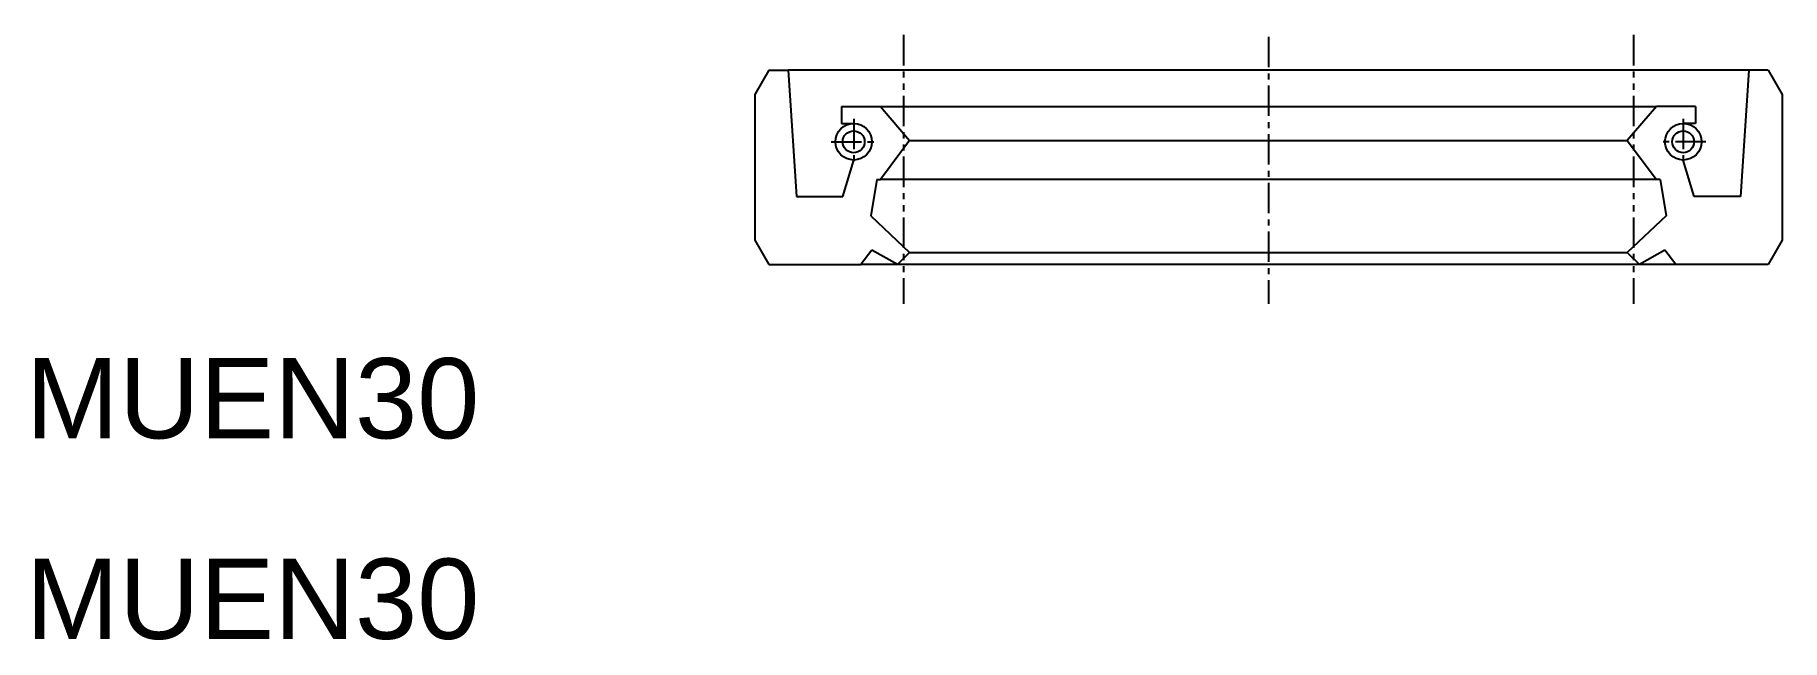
# Model space of a CAD drawing. Extents: x 393.2 to 465, y 571.2 to 596.1.
import ezdxf
from ezdxf.enums import TextEntityAlignment as Align

# ---------------------------------------------------------------- set-up
doc = ezdxf.new("R2010")
doc.units = 0
doc.linetypes.add('CENTER', pattern=[2, 1.25, -0.25, 0.25, -0.25])
doc.linetypes.add('PHANTOM', pattern=[2.5, 1.25, -0.25, 0.25, -0.25, 0.25, -0.25])
doc.layers.get('0').update_dxf_attribs({"linetype": 'CONTINUOUS'})
doc.layers.add('CENTER', color=1, linetype='CENTER')

msp = doc.modelspace()

# ---------------------------------------------------------------- linework, layer by layer
at = {"color": 3, "linetype": 'PHANTOM'}
for p, q in [((428.856, 596.118), (428.856, 585.068)), ((458.856, 596.118), (458.856, 585.068))]:
    msp.add_line(p, q, dxfattribs=at)
at = {"color": 7, "linetype": 'CONTINUOUS'}
for p, q in [((423.321, 594.677), (422.743, 593.677)), ((423.321, 594.677), (424.106, 594.677)), ((424.106, 594.677), (424.456, 589.477)), ((463.606, 594.677), (424.106, 594.677)), ((463.606, 594.677), (463.256, 589.477)), ((464.391, 594.677), (463.606, 594.677)), ((464.391, 594.677), (464.968, 593.677)), ((422.743, 593.677), (422.743, 587.677)), ((464.968, 593.677), (464.968, 587.677)), ((426.306, 593.177), (427.906, 593.177)), ((426.306, 593.177), (426.306, 592.477)), ((427.906, 593.177), (429.106, 591.777)), ((427.906, 593.177), (459.806, 593.177)), ((459.806, 593.177), (458.606, 591.777)), ((461.406, 593.177), (459.806, 593.177)), ((461.406, 593.177), (461.406, 592.477)), ((426.306, 592.477), (426.806, 592.477)), ((461.406, 592.477), (460.906, 592.477)), ((429.106, 591.777), (427.906, 590.177)), ((429.106, 591.777), (458.606, 591.777)), ((458.606, 591.777), (459.806, 590.177)), ((426.356, 589.477), (426.806, 590.977)), ((461.356, 589.477), (460.906, 590.977)), ((427.756, 590.177), (427.506, 588.677)), ((427.756, 590.177), (427.906, 590.177)), ((459.806, 590.177), (427.906, 590.177)), ((459.956, 590.177), (459.806, 590.177)), ((459.956, 590.177), (460.206, 588.677)), ((424.456, 589.477), (426.356, 589.477)), ((463.256, 589.477), (461.356, 589.477)), ((427.506, 588.677), (429.106, 587.177)), ((460.206, 588.677), (458.606, 587.177)), ((422.743, 587.677), (423.321, 586.677)), ((464.968, 587.677), (464.391, 586.677)), ((427.556, 587.277), (427.106, 586.677)), ((428.606, 586.677), (427.556, 587.277)), ((429.106, 587.177), (428.606, 586.677)), ((429.106, 587.177), (458.606, 587.177)), ((458.606, 587.177), (459.106, 586.677)), ((458.606, 587.177), (458.606, 587.177)), ((460.156, 587.277), (459.106, 586.677)), ((460.606, 586.677), (460.156, 587.277)), ((423.321, 586.677), (427.106, 586.677)), ((460.606, 586.677), (427.106, 586.677)), ((464.391, 586.677), (460.606, 586.677))]:
    msp.add_line(p, q, dxfattribs=at)
for centre, radius in [((426.806, 591.727), 0.75), ((426.806, 591.727), 0.45), ((460.906, 591.727), 0.75), ((460.906, 591.727), 0.45)]:
    msp.add_circle(centre, radius, dxfattribs=at)
at = {"layer": 'CENTER', "color": 1, "linetype": 'CENTER'}
for p, q in [((443.856, 596.037), (443.856, 585.068)), ((426.806, 592.675), (426.806, 590.741)), ((460.906, 592.675), (460.906, 590.741)), ((425.879, 591.727), (427.77, 591.727)), ((461.832, 591.727), (459.941, 591.727))]:
    msp.add_line(p, q, dxfattribs=at)

# ---------------------------------------------------------------- texts
at = {"color": 7, "linetype": 'CONTINUOUS', "width": 1.041667}
for p in [(392.773, 578.547), (392.773, 570.305)]:
    msp.add_text('MUEN30', height=3.3, dxfattribs=at).set_placement(p, align=Align.BOTTOM_LEFT)

doc.saveas('drawing.dxf')
